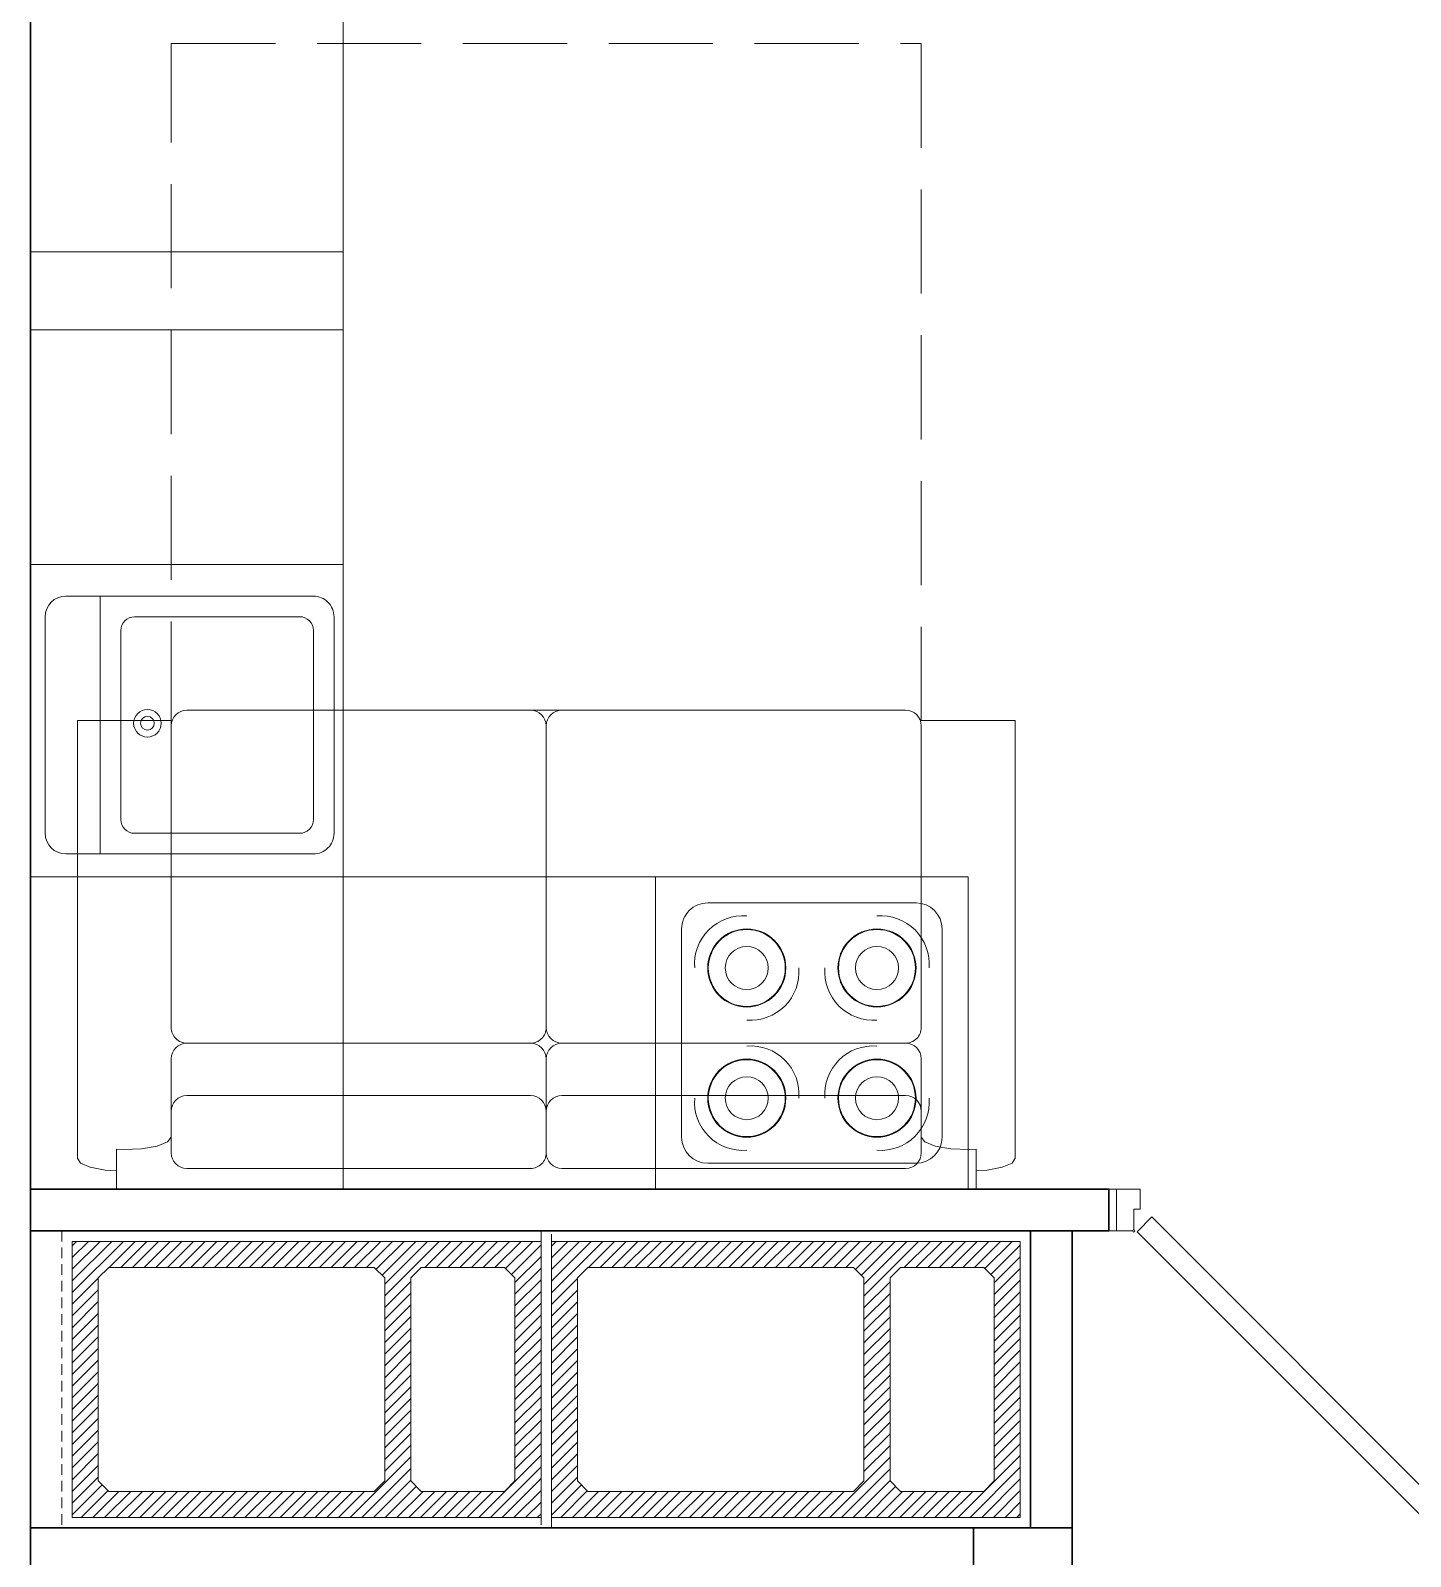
# Model space of a CAD drawing. Header units: millimetres. Extents: x 0 to 145404, y 0 to 194550.
# Drawn here: x 84825 to 87475, y 63161 to 66091 of the extents above; entities that cross this region are included whole.
import ezdxf

# ---------------------------------------------------------------- set-up
doc = ezdxf.new("R2010")
doc.units = ezdxf.units.MM
doc.linetypes.add('200_ШТРИХ', pattern=[320, 200, -120])
doc.linetypes.add('секция_тип 7 (18 уч)$0$GOST2.303 4', pattern=[7, 5, -2, 0])
for name, color, linetype, lineweight in [('АР - Вентблок', 36, 'Continuous', 9), ('АР - Двери', 126, 'Continuous', 9), ('АР - Монолит', 56, 'Continuous', 30), ('АР - Оборуд', 252, 'Continuous', 0), ('АР - Перегородки 190', 54, 'Continuous', 30), ('АР - Перегородки 80', 32, 'Continuous', 30)]:
    doc.layers.add(name, color=color, linetype=linetype, lineweight=lineweight)
doc.layers.add('АР - мебель', color=7, linetype='Continuous', lineweight=9, true_color=0x787878)

# ---------------------------------------------------------------- blocks, each defined once
blk = doc.blocks.new('КРТД 1800х2000-900 раскладной')
at = {"layer": 'АР - мебель', "linetype": 'ByBlock'}
for p, q in [((-900, 900), (-900, 720)), ((-900, 900), (-100, 900)), ((-100, 900), (-59.9, 900)), ((-50.5, 894.3), (-59.9, 900)), ((-42.4, 875.5), (-50.5, 894.3)), ((-36.9, 846.5), (-42.4, 875.5)), ((-76.2, 811.8), (-77, 825.1)), ((-77, 825.1), (0, 825.1)), ((-35.6, 825.1), (-36.9, 846.5)), ((0, 720.1), (0, 825.1)), ((-77.9, 776.8), (-76.2, 811.8)), ((-83.1, 747), (-77.9, 776.8)), ((-91, 727.1), (-83.1, 747)), ((-890, 720), (-310.6, 720)), ((-70, 720), (-250.6, 720)), ((-100.4, 720.1), (-91, 727.1)), ((0, 720), (0, -720)), ((-920, 690), (-920, -690)), ((-280.6, 690), (-280.6, 30)), ((-280.6, 690), (-280.6, 30)), ((-180, 690), (-180, 30)), ((-40, 30), (-40, 690)), ((-250.6, 0), (-70, 0)), ((-70, 0), (-250.6, 0)), ((-310.6, 0), (-890, 0)), ((-890, 0), (-310.6, 0)), ((-280.6, -30), (-280.6, -690)), ((-280.6, -30), (-280.6, -690)), ((-180, -30), (-180, -690)), ((-40, -690), (-40, -30)), ((-900, -900), (-900, -720)), ((-310.6, -720), (-890, -720)), ((-250.6, -720), (-70, -720)), ((-91, -727.1), (-100.4, -720.1)), ((-83.1, -747), (-91, -727.1)), ((0, -825.1), (0, -720)), ((-77.9, -776.8), (-83.1, -747)), ((-76.2, -811.8), (-77.9, -776.8)), ((-77, -825.1), (-76.2, -811.8)), ((-77, -825.1), (0, -825.1)), ((-42.4, -875.5), (-36.9, -846.5)), ((-36.9, -846.5), (-35.6, -825.1)), ((-50.5, -894.3), (-42.4, -875.5)), ((-900, -900), (-100, -900)), ((-100, -900), (-59.9, -900)), ((-59.9, -900), (-50.5, -894.3))]:
    blk.add_line(p, q, dxfattribs=at)
at = {"layer": 'АР - мебель', "linetype": 'секция_тип 7 (18 уч)$0$GOST2.303 4', "ltscale": 40}
blk.add_lwpolyline([(-890, -720), (-2200, -720), (-2200, 720), (-900, 720)], dxfattribs=at)
at = {"layer": 'АР - мебель', "linetype": 'ByBlock'}
for centre, major_axis, start_param, end_param in [((-890, 690), (21.2, 21.2), 0.785381, 2.356177), ((-310.6, 690), (21.2, 21.2), -0.785416, 0.785381), ((-250.6, 690), (21.2, -21.2), 2.356177, 3.926973), ((-150, 690), (21.2, -21.2), 2.356177, 3.926973), ((-70, 690), (21.2, -21.2), 0.785381, 2.356177), ((-890, 30), (21.2, 21.2), 2.356177, 3.926973), ((-310.6, 30), (21.2, -21.2), 5.49777, 7.068566), ((-250.6, 30), (21.2, 21.2), 2.356177, 3.926973), ((-150, 30), (21.2, 21.2), 2.356177, 3.926973), ((-70, 30), (21.2, -21.2), 5.49777, 7.068566), ((-70, -30), (21.2, 21.2), -0.785416, 0.785381), ((-890, -30), (21.2, 21.2), 0.785381, 2.356177), ((-310.6, -30), (21.2, 21.2), -0.785416, 0.785381), ((-250.6, -30), (21.2, -21.2), 2.356177, 3.926973), ((-150, -30), (21.2, 21.2), 0.785381, 2.356177), ((-890, -690), (21.2, 21.2), 2.356177, 3.926973), ((-310.6, -690), (21.2, 21.2), 3.926973, 5.49777), ((-250.6, -690), (21.2, 21.2), 2.356177, 3.926973), ((-150, -690), (21.2, 21.2), 2.356177, 3.926973), ((-70, -690), (21.2, -21.2), 5.49777, 7.068566)]:
    blk.add_ellipse(centre, major_axis=major_axis, ratio=1, start_param=start_param, end_param=end_param, dxfattribs=at)
blk = doc.blocks.new('*U206')
at = {"ltscale": 100}
for p, q in [((15, 37.5), (15, -42.5)), ((46, 37.5), (15, 37.5)), ((48, -4.5), (48, 35.5)), ((852, -4.5), (852, 37.5)), ((852, 37.5), (885, 37.5)), ((885, 37.5), (885, -42.5)), ((60, -4.5), (48, -4.5)), ((60, -42.5), (60, -4.5)), ((840, -42.5), (840, -4.5)), ((840, -4.5), (852, -4.5)), ((15, -42.5), (60, -42.5)), ((885, -42.5), (840, -42.5))]:
    blk.add_line(p, q, dxfattribs=at)
for points in [[(54.4, 38.9), (82.7, 10.6), (648, 575.9), (619.7, 604.2)], [(15, -42.5), (0, -42.5), (0, 37.5), (15, 37.5)], [(885, -42.5), (900, -42.5), (900, 37.5), (885, 37.5)]]:
    blk.add_lwpolyline(points, close=True, dxfattribs=at)
blk.add_circle((48, 37.5), 2, dxfattribs=at)
blk.add_arc((56.7, 37.5), 800, 0, 44.865, dxfattribs=at)
blk = doc.blocks.new('Вентблок 900 х 530')
at = {"layer": 'АР - Вентблок', "lineweight": 5}
h = blk.add_hatch(dxfattribs=at)
h.set_pattern_fill('ANSI31', color=256, scale=5)
h.set_pattern_definition([(45, (-3927617.913, -709139.574), (-11.22532015, 11.22532015), [])])
h.paths.add_polyline_path([(-20, 920), (-550, 920), (-550, 20), (-20, 20)])
h.paths.add_polyline_path([(-480, 670), (-500, 690), (-500, 850), (-480, 870), (-90, 870), (-70, 850), (-70, 690), (-90, 670)], flags=16)
h.paths.add_polyline_path([(-90, 620), (-70, 600), (-70, 90), (-90, 70), (-480, 70), (-500, 90), (-500, 600), (-480, 620)], flags=16)
at = {"layer": 'АР - Вентблок', "linetype": '200_ШТРИХ', "lineweight": 5, "ltscale": 0.1}
blk.add_lwpolyline([(-570, 0), (-570, 940), (0, 940), (0, 0)], close=True, dxfattribs=at)
at = {"layer": 'АР - Вентблок', "linetype": 'ByBlock'}
for points in [[(-550, 20), (-550, 920), (-20, 920), (-20, 20)], [(-500, 690), (-500, 850), (-480, 870), (-90, 870), (-70, 850), (-70, 690), (-90, 670), (-480, 670)], [(-500, 90), (-500, 600), (-480, 620), (-90, 620), (-70, 600), (-70, 90), (-90, 70), (-480, 70)]]:
    blk.add_lwpolyline(points, close=True, dxfattribs=at)
blk = doc.blocks.new('k_22')
at = {"ltscale": 600}
for p, q in [((0, 600), (0, 0)), ((600, 600), (0, 600)), ((600, 0), (600, 600)), ((500, 550), (100, 550)), ((50, 500), (50, 100)), ((550, 100), (550, 500)), ((100, 50), (500, 50)), ((0, 0), (600, 0))]:
    blk.add_line(p, q, dxfattribs=at)
for centre in [(175, 425), (425, 425), (175, 175), (425, 175)]:
    blk.add_circle(centre, 75, dxfattribs=at)
for centre, radius, start, end in [((100, 500), 50, 90, 180), ((500, 500), 50, 0, 90), ((167.7, 432.3), 93, 85.4974, 184.5026), ((175, 425), 73.8, 0, 180), ((425, 425), 73.8, 0, 180), ((432.3, 432.3), 93, 355.4974, 94.5026), ((175, 425), 41.3, 0, 180), ((425, 425), 41.3, 0, 180), ((175, 425), 73.8, 180, 0), ((175, 425), 41.3, 180, 0), ((182.3, 417.7), 93, 265.4974, 4.5026), ((417.7, 417.7), 93, 175.4974, 274.5026), ((425, 425), 73.8, 180, 0), ((425, 425), 41.3, 180, 0), ((182.3, 182.3), 93, 355.4974, 94.5026), ((417.7, 182.3), 93, 85.4974, 184.5026), ((175, 175), 73.8, 0, 180), ((425, 175), 73.8, 0, 180), ((175, 175), 41.3, 0, 180), ((425, 175), 41.3, 0, 180), ((167.7, 167.7), 93, 175.4974, 274.5026), ((175, 175), 73.8, 180, 0), ((175, 175), 41.3, 180, 0), ((425, 175), 73.8, 180, 0), ((425, 175), 41.3, 180, 0), ((432.3, 167.7), 93, 265.4974, 4.5026), ((100, 100), 50, 180, 270), ((500, 100), 50, 270, 0)]:
    blk.add_arc(centre, radius, start, end, dxfattribs=at)
blk = doc.blocks.new('М15 600х600')
for p, q in [((-600, 600), (-600, 0)), ((-600, 600), (0, 600)), ((0, 600), (0, 0)), ((-516.4, 571.8), (-100.6, 571.8)), ((-556, 57), (-556, 532.2)), ((-61, 532.2), (-61, 57)), ((-556, 466.2), (-61, 466.2)), ((-490, 426.6), (-127, 426.6)), ((-516.4, 83.4), (-516.4, 400.2)), ((-100.6, 83.4), (-100.6, 400.2)), ((-61, 400.2), (-61, 83.4)), ((-127, 57), (-490, 57)), ((-600, 0), (0, 0)), ((-100.6, 17.4), (-516.4, 17.4))]:
    blk.add_line(p, q)
for centre, major_axis, start_param, end_param in [((-516.4, 532.2), (-28, 28), -0.785398, 0.785398), ((-100.6, 532.2), (28, 28), 5.497787, 7.068583), ((-490, 400.2), (-18.7, 18.7), -0.785398, 0.785398), ((-127, 400.2), (18.7, 18.7), 5.497787, 7.068583), ((-305.2, 375.6), (18.7, 18.7), 5.497787, 11.780972), ((-305.2, 375.6), (9.33, 9.33), 5.497787, 11.780972), ((-490, 83.4), (18.7, 18.7), 2.356194, 3.926991), ((-127, 83.4), (-18.7, 18.7), 2.356194, 3.926991), ((-516.4, 57), (28, 28), 2.356194, 3.926991), ((-100.6, 57), (-28, 28), 2.356194, 3.926991)]:
    blk.add_ellipse(centre, major_axis=major_axis, ratio=1, start_param=start_param, end_param=end_param)
blk = doc.blocks.new('Квартира 1К 5200 тип 15')
at = {"layer": 'АР - Монолит'}
blk.add_lwpolyline([(0, -8150), (0, -1900), (-200, -1900), (-200, -8150)], close=True, dxfattribs=at)
at = {"layer": 'АР - Оборуд'}
for points in [[(-800, -3380), (-200, -3380), (-200, -2780), (-800, -2780)], [(-800, -3830), (-200, -3830), (-200, -3230), (-800, -3230)], [(-800, -4430), (-200, -4430), (-200, -3830), (-800, -3830)], [(-2000, -5030), (-1400, -5030), (-1400, -4430), (-2000, -4430)], [(-1400, -5030), (-800, -5030), (-800, -4430), (-1400, -4430)], [(-800, -5030), (-200, -5030), (-200, -4430), (-800, -4430)]]:
    blk.add_lwpolyline(points, close=True, dxfattribs=at)
at = {"layer": 'АР - Перегородки 190', "elevation": 0}
blk.add_lwpolyline([(-2200, -5680), (-2200, -6200), (-2010, -6200), (-2010, -5680)], close=True, dxfattribs=at)
at = {"layer": 'АР - Перегородки 80'}
for points in [[(-200, -5110), (-200, -5030), (-2270, -5030), (-2270, -5110)], [(-2200, -5680), (-2200, -5110), (-2120, -5110), (-2120, -5680)], [(-200, -5760), (-200, -5680), (-2010, -5680), (-2010, -5760)]]:
    blk.add_lwpolyline(points, close=True, dxfattribs=at)
at = {"xscale": -1, "rotation": 89.99999999999905}
blk.add_blockref('КРТД 1800х2000-900 раскладной', (-1190, -5030), dxfattribs=at)
at = {"rotation": 90.00000000000001}
for p in [(-1180, -5110), (-260, -5110)]:
    blk.add_blockref('Вентблок 900 х 530', p, dxfattribs=at)
at = {"layer": 'АР - Двери', "rotation": 180}
blk.add_blockref('*U206', (-2270, -5072.5, 0), dxfattribs=at)
at = {"layer": 'АР - Оборуд', "xscale": -1}
for name, p, rotation in [('М15 600х600', (-800, -3830), 270.0000000475355), ('k_22', (-1400, -4430), 90)]:
    blk.add_blockref(name, p, dxfattribs=dict(at, rotation=rotation))
blk = doc.blocks.new('V_Section_3')
blk.add_blockref('Квартира 1К 5200 тип 15', (6250, -34450))

msp = doc.modelspace()

# ---------------------------------------------------------------- block references
at = {"xscale": -1}
msp.add_blockref('V_Section_3', (90875.5, 103346.1, 0), dxfattribs=at)

doc.saveas('drawing.dxf')
